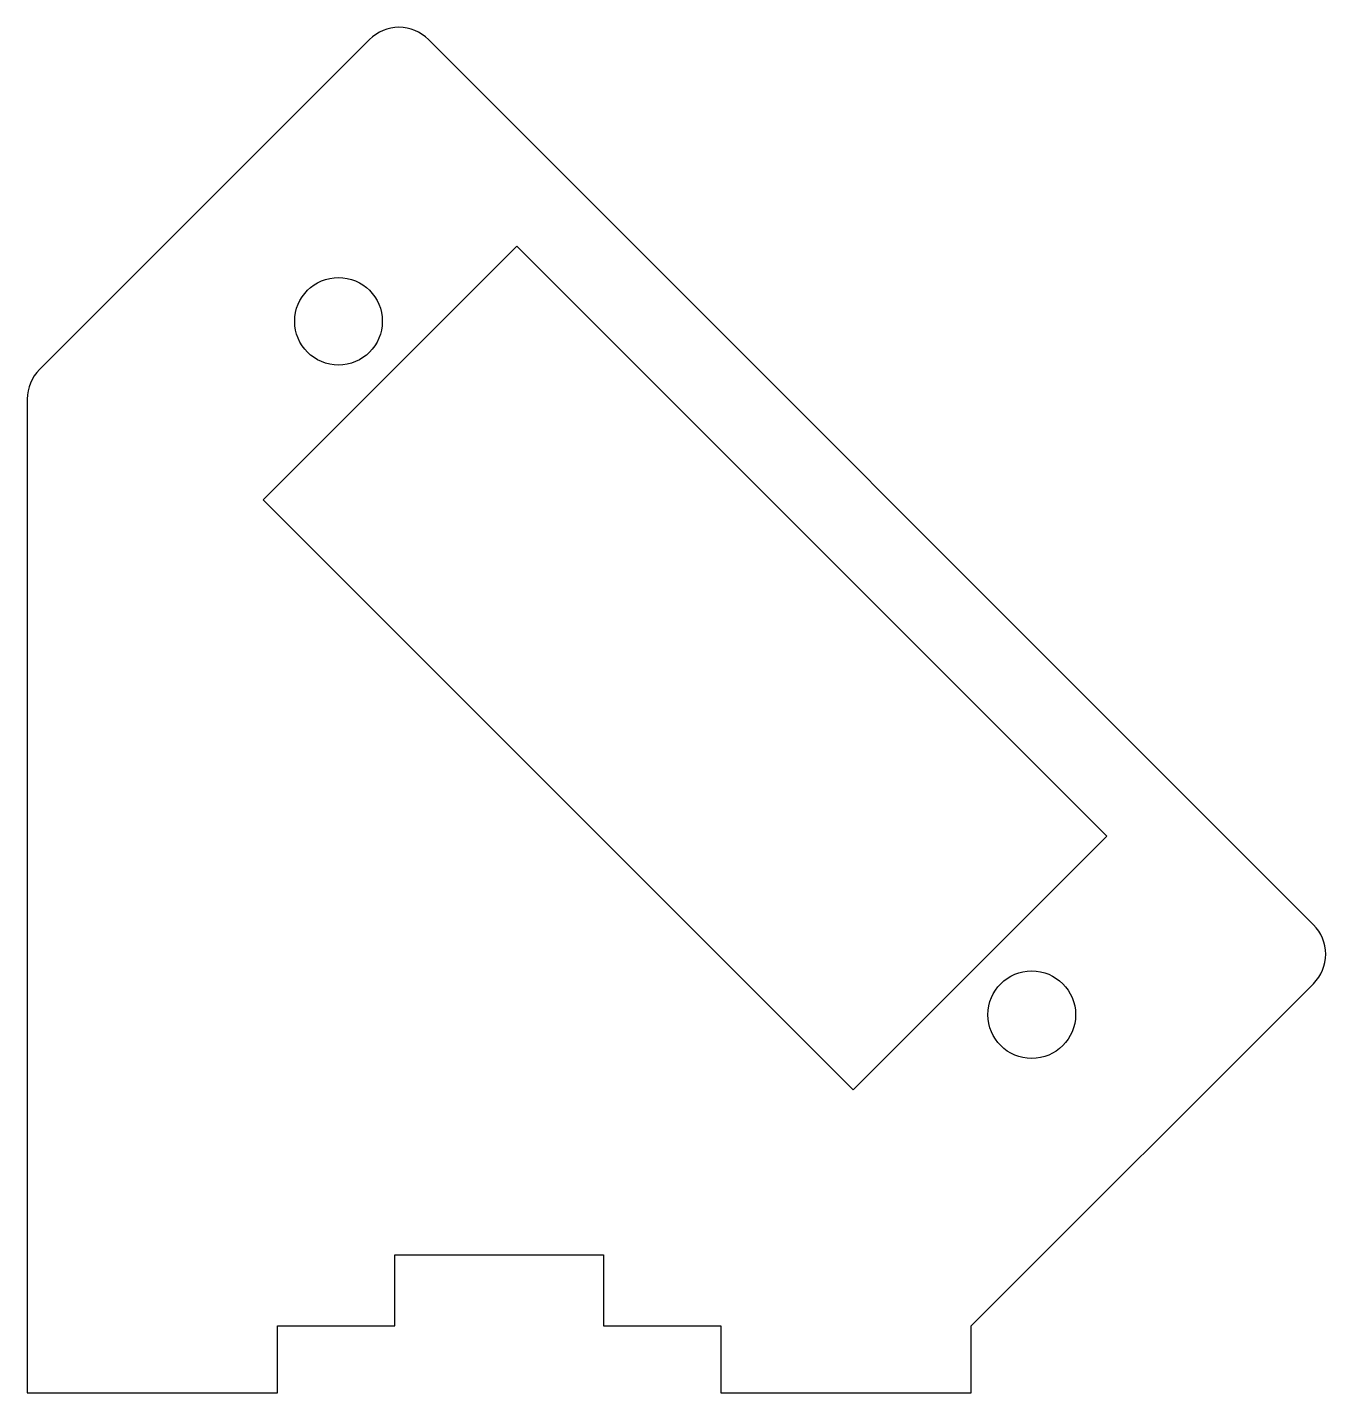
# Model space of a CAD drawing. Header units: millimetres. Extents: x -15.8 to 15.4, y -17.4 to 15.4.
import ezdxf

# ---------------------------------------------------------------- set-up
doc = ezdxf.new("R2010")
doc.units = ezdxf.units.MM
doc.layers.get('0').update_dxf_attribs({"linetype": 'CONTINUOUS'})

msp = doc.modelspace()

# ---------------------------------------------------------------- linework, layer by layer
msp.add_lwpolyline([(-6.955, -15.768), (-6.955, -14.068), (-1.955, -14.068), (-1.955, -15.768), (0.859, -15.768), (0.859, -17.368), (6.859, -17.368), (6.859, -15.768), (15.061, -7.566, 0.414214), (15.061, -6.152), (-6.152, 15.061, 0.414214), (-7.566, 15.061), (-15.476, 7.152, 0.198912), (-15.768, 6.445), (-15.768, -17.368), (-9.768, -17.368), (-9.768, -15.768)], format="xyb", close=True)
msp.add_lwpolyline([(-4.031, 10.112), (10.112, -4.031), (4.031, -10.112), (-10.112, 4.031)], close=True)
for centre in [(-8.309, 8.309), (8.309, -8.309)]:
    msp.add_circle(centre, 1.05)

doc.saveas('drawing.dxf')
